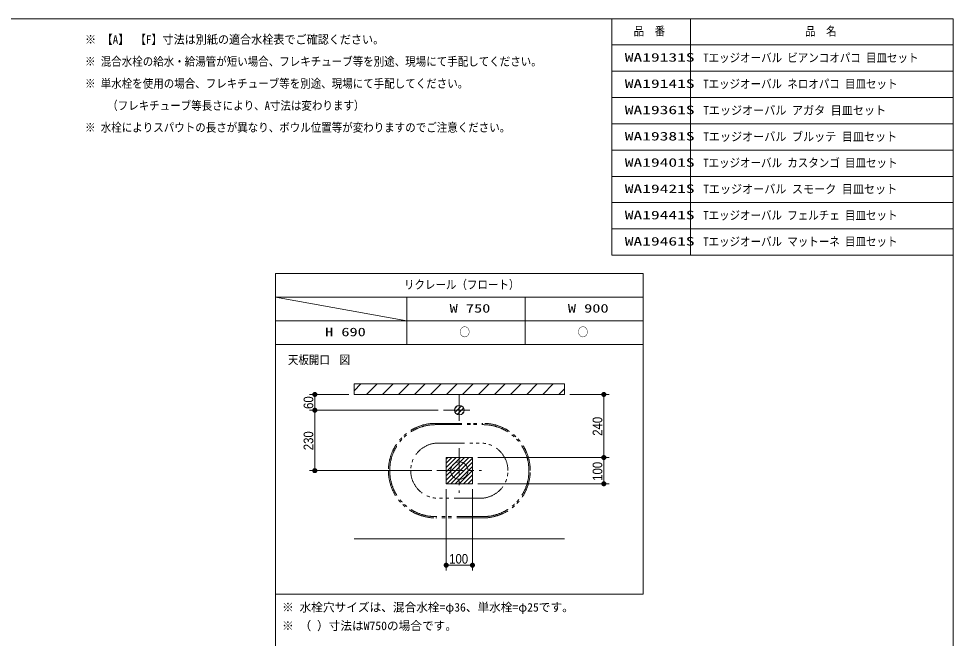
# Model space of a CAD drawing. Units: millimetres, scale not verified. Extents: x -6062 to 6062, y -3045 to 3045.
# Drawn here: x -1344 to 2212, y 412 to 2770 of the extents above; entities that cross this region are included whole.
import ezdxf
from ezdxf.enums import TextEntityAlignment as Align

# ---------------------------------------------------------------- set-up
doc = ezdxf.new("R2010")
doc.units = ezdxf.units.MM
doc.header["$LTSCALE"] = 20
doc.linetypes.add('CHAIN1', pattern=[8, 5, -1, 1, -1])
doc.linetypes.add('DOUBLE_CHAIN1', pattern=[8.8, 5, -1, 0.6, -0.6, 0.6, -1])
for name, color, linetype, lineweight in [('0-0_1図面枠', 7, 'Continuous', 9), ('0-2_2寸法-1', 7, 'Continuous', 9), ('0-3_0', 7, 'Continuous', 9), ('0-7_3一般', 7, 'Continuous', 9)]:
    doc.layers.add(name, color=color, linetype=linetype, lineweight=lineweight)
doc.styles.add('ＭＳ ゴシック', font='')
doc.styles.add('ＭＳ Ｐゴシック', font='')
doc.styles.get('ＭＳ ゴシック').set_extended_font_data('MS Gothic')
doc.styles.get('ＭＳ Ｐゴシック').set_extended_font_data('MS PGothic')

# ---------------------------------------------------------------- blocks, each defined once
blk = doc.blocks.new('グループ-2')
at = {"layer": '0-0_1図面枠'}
blk.add_lwpolyline([(-80000, 55400), (80000, 55400), (80000, -55400), (-80000, -55400)], close=True, dxfattribs=at)
blk = doc.blocks.new('図面枠')
at = {"layer": '0-0_1図面枠'}
blk.add_blockref('グループ-2', (0, 0), dxfattribs=at)
blk = doc.blocks.new('グループ-18')
at = {"layer": '0-0_1図面枠'}
for p, q in [((28400, 36000), (28400, -48600)), ((56400, 34200), (28400, 34200)), ((28400, 34200), (38400, 32400)), ((38400, 30600), (38400, 34200)), ((47400, 30600), (47400, 34200)), ((28400, 32400), (56400, 32400))]:
    blk.add_line(p, q, dxfattribs=at)
for points in [[(28400, 36000), (56400, 36000), (56400, 30600), (28400, 30600)], [(28400, 30600), (56400, 30600), (56400, 11600), (28400, 11600)]]:
    blk.add_lwpolyline(points, close=True, dxfattribs=at)
blk = doc.blocks.new('_Dot')
at = {"layer": '0-3_0'}
for p, q in [((-10, 0), (-20, 0)), ((9.78, 2), (-9.78, 2)), ((7.99, 6), (-7.99, 6)), ((9.16, -3.98), (-9.16, -3.98)), ((6, -7.98), (-6, -7.98))]:
    blk.add_line(p, q, dxfattribs=at)
for points in [[(10, 0), (9.92, 1.25), (9.69, 2.49), (9.3, 3.68), (8.76, 4.82), (8.09, 5.88), (7.29, 6.85), (6.37, 7.71), (5.36, 8.44), (4.26, 9.05), (3.09, 9.51), (1.87, 9.82), (0.63, 9.98), (-0.63, 9.98), (-1.87, 9.82), (-3.09, 9.51), (-4.26, 9.05), (-5.36, 8.44), (-6.37, 7.71), (-7.29, 6.85), (-8.09, 5.88), (-8.76, 4.82), (-9.3, 3.68), (-9.69, 2.49), (-9.92, 1.25), (-10, 0), (0, 0)], [(-10, 0), (-9.92, -1.25), (-9.69, -2.49), (-9.3, -3.68), (-8.76, -4.82), (-8.09, -5.88), (-7.29, -6.85), (-6.37, -7.71), (-5.36, -8.44), (-4.26, -9.05), (-3.09, -9.51), (-1.87, -9.82), (-0.63, -9.98), (0.63, -9.98), (1.87, -9.82), (3.09, -9.51), (4.26, -9.05), (5.36, -8.44), (6.37, -7.71), (7.29, -6.85), (8.09, -5.88), (8.76, -4.82), (9.3, -3.68), (9.69, -2.49), (9.92, -1.25), (10, 0), (0, 0)]]:
    blk.add_lwpolyline(points, close=True, dxfattribs=at)
blk = doc.blocks.new('グループ-65')
at = {"layer": '0-0_1図面枠'}
for p, q in [((60000, 55400), (60000, 37400)), ((54000, 53400), (80000, 53400)), ((54000, 51400), (80000, 51400)), ((54000, 49400), (80000, 49400)), ((54000, 47400), (80000, 47400)), ((54000, 45400), (80000, 45400)), ((54000, 43400), (80000, 43400)), ((54000, 41400), (80000, 41400)), ((54000, 39400), (80000, 39400))]:
    blk.add_line(p, q, dxfattribs=at)
blk.add_lwpolyline([(54000, 55400), (80000, 55400), (80000, 37400), (54000, 37400)], close=True, dxfattribs=at)
blk = doc.blocks.new('グループ-66')
at = {"layer": '0-0_1図面枠'}
blk.add_blockref('グループ-65', (0, 0), dxfattribs=at)
at = {"layer": '0-0_1図面枠', "style": 'ＭＳ ゴシック', "width": 0.9}
for s, p in [('品\u3000番', (55666.6, 53930.8)), ('品\u3000名', (68720.4, 53921.3))]:
    blk.add_text(s, height=650.9, dxfattribs=at).set_placement(p, align=Align.BOTTOM_LEFT)
blk = doc.blocks.new('グループ-67')
at = {"layer": '0-0_1図面枠'}
blk.add_blockref('グループ-66', (0, 0), dxfattribs=at)
at = {"layer": '0-0_1図面枠', "style": 'ＭＳ ゴシック'}
for s, width, p in [('WA19131S', 1.5, (54992.6, 51934.9)), ('Tエッジオーバル ビアンコオパコ 目皿セット', 0.9, (60972.9, 51900)), ('WA19141S', 1.5, (54992.6, 49934.9)), ('Tエッジオーバル ネロオパコ 目皿セット', 0.9, (60972.9, 49909.8)), ('WA19361S', 1.5, (54992.6, 47934.9)), ('Tエッジオーバル アガタ 目皿セット', 0.95, (60972.9, 47900)), ('WA19381S', 1.5, (54992.6, 45934.9)), ('Tエッジオーバル ブルッテ 目皿セット', 0.95, (60972.9, 45898)), ('Tエッジオーバル カスタンゴ 目皿セット', 0.9, (60972.9, 43904.1)), ('WA19401S', 1.5, (54992.6, 43934.9)), ('WA19421S', 1.5, (54992.6, 41934.9)), ('Tエッジオーバル スモーク 目皿セット', 0.95, (60972.9, 41909.8)), ('WA19441S', 1.5, (54992.6, 39934.9)), ('Tエッジオーバル フェルチェ 目皿セット', 0.9, (60972.9, 39909.8)), ('WA19461S', 1.5, (54992.6, 37934.9)), ('Tエッジオーバル マットーネ 目皿セット', 0.9, (60972.9, 37909.8))]:
    blk.add_text(s, height=650.9, dxfattribs=dict(at, width=width)).set_placement(p, align=Align.BOTTOM_LEFT)

msp = doc.modelspace()

# ---------------------------------------------------------------- linework, layer by layer
at = {"layer": '0-2_2寸法-1'}
for p, q in [((-87.5, 1340), (-237.5, 1340)), ((-217.5, 1295.01), (-217.5, 1324.99)), ((752.5, 1340), (902.5, 1340)), ((882.5, 1115.01), (882.5, 1324.99)), ((252.5, 1280), (-237.5, 1280)), ((252.5, 1280), (-237.5, 1280)), ((-217.5, 1264.99), (-217.5, 1065.01)), ((402.5, 1100), (902.5, 1100)), ((402.5, 1100), (902.5, 1100)), ((882.5, 1015.01), (882.5, 1084.99)), ((227.5, 1050), (-237.5, 1050)), ((402.5, 1000), (902.5, 1000)), ((282.5, 980), (282.5, 670)), ((382.5, 980), (382.5, 670)), ((367.49, 690), (297.51, 690))]:
    msp.add_line(p, q, dxfattribs=at)
at = {"layer": '0-7_3一般'}
for p, q in [((-67.5, 1354.24), (-41.74, 1380)), ((-20.78, 1340), (19.22, 1380)), ((40.18, 1340), (80.18, 1380)), ((101.14, 1340), (141.14, 1380)), ((162.1, 1340), (202.1, 1380)), ((223.06, 1340), (263.06, 1380)), ((284.02, 1340), (324.02, 1380)), ((344.98, 1340), (384.98, 1380)), ((405.94, 1340), (445.94, 1380)), ((466.9, 1340), (506.9, 1380)), ((527.86, 1340), (567.86, 1380)), ((588.82, 1340), (628.82, 1380)), ((649.78, 1340), (689.78, 1380)), ((710.74, 1340), (732.5, 1361.76)), ((-67.5, 1340), (732.5, 1340)), ((316.42, 1287.92), (324.58, 1296.08)), ((316.48, 1271.98), (340.52, 1296.02)), ((324.48, 1263.98), (348.52, 1288.02)), ((340.42, 1263.92), (348.58, 1272.08)), ((282.5, 1094), (288.5, 1100)), ((282.5, 1078), (304.5, 1100)), ((282.5, 1062), (320.5, 1100)), ((282.5, 1046), (336.5, 1100)), ((282.5, 1030), (352.5, 1100)), ((282.5, 1014), (368.5, 1100)), ((284.5, 1000), (382.5, 1098)), ((300.5, 1000), (382.5, 1082)), ((316.5, 1000), (382.5, 1066)), ((332.5, 1000), (382.5, 1050)), ((348.5, 1000), (382.5, 1034)), ((364.5, 1000), (382.5, 1018)), ((380.5, 1000), (382.5, 1002)), ((-67.5, 790), (732.5, 790))]:
    msp.add_line(p, q, dxfattribs=at)
at = {"layer": '0-7_3一般', "linetype": 'CHAIN1'}
for p, q in [((332.5, 1340), (332.5, 1220)), ((272.5, 1280), (392.5, 1280)), ((332.5, 1135), (332.5, 965)), ((247.5, 1050), (417.5, 1050))]:
    msp.add_line(p, q, dxfattribs=at)
at = {"layer": '0-7_3一般', "linetype": 'DOUBLE_CHAIN1'}
for p, q in [((242.5, 1230), (422.5, 1230)), ((242.5, 1225), (422.5, 1225)), ((252.5, 1155), (412.5, 1155)), ((412.5, 945), (252.5, 945)), ((422.5, 875), (242.5, 875)), ((422.5, 870), (242.5, 870))]:
    msp.add_line(p, q, dxfattribs=at)
at = {"layer": '0-7_3一般'}
for points in [[(-67.5, 1380), (732.5, 1380), (732.5, 1340), (-67.5, 1340)], [(282.5, 1100), (382.5, 1100), (382.5, 1000), (282.5, 1000)], [(282.5, 1100), (382.5, 1100), (382.5, 1000), (282.5, 1000)]]:
    msp.add_lwpolyline(points, close=True, dxfattribs=at)
for centre, radius in [((332.5, 1280), 18), ((332.5, 1280), 18), ((332.5, 1050), 33)]:
    msp.add_circle(centre, radius, dxfattribs=at)
at = {"layer": '0-7_3一般', "linetype": 'DOUBLE_CHAIN1'}
for centre, radius, start, end in [((242.5, 1050), 180, 90, 180), ((242.5, 1050), 175, 90, 180), ((422.5, 1050), 180, 0, 90), ((422.5, 1050), 175, 0, 90), ((252.5, 1050), 105, 90, 180), ((412.5, 1050), 105, 0, 90), ((242.5, 1050), 180, 180, 270), ((242.5, 1050), 175, 180, 270), ((252.5, 1050), 105, 180, 270), ((412.5, 1050), 105, 270, 0), ((422.5, 1050), 180, 270, 0), ((422.5, 1050), 175, 270, 0)]:
    msp.add_arc(centre, radius, start, end, dxfattribs=at)

# ---------------------------------------------------------------- block references
at = {"layer": '0-0_1図面枠', "xscale": 0.05, "yscale": 0.05}
for name in ['図面枠', 'グループ-67', 'グループ-18']:
    msp.add_blockref(name, (-1787.5, 0), dxfattribs=at)
at = {"layer": '0-2_2寸法-1', "xscale": 0.7503418, "yscale": 0.7503418}
for p, rotation in [((-217.5, 1340), 90), ((882.5, 1340), 90), ((-217.5, 1280), 270), ((-217.5, 1280), 90), ((882.5, 1100), 270), ((882.5, 1100), 90), ((-217.5, 1050), 270), ((882.5, 1000), 270), ((282.5, 690), 180)]:
    msp.add_blockref('_Dot', p, dxfattribs=dict(at, rotation=rotation))
msp.add_blockref('_Dot', (382.5, 690), dxfattribs=at)

# ---------------------------------------------------------------- texts
at = {"layer": '0-0_1図面枠', "style": 'ＭＳ ゴシック'}
for s, width, p in [('※ 【A】 【F】寸法は別紙の適合水栓表でご確認ください。', 0.95, (-1092.1, 2664.66)), ('※ 混合水栓の給水・給湯管が短い場合、フレキチューブ等を別途、現場にて手配してください。', 0.9, (-1092.1, 2580.96)), ('※ 単水栓を使用の場合、フレキチューブ等を別途、現場にて手配してください。', 0.9, (-1092.1, 2497.03)), ('\u3000\u3000（フレキチューブ等長さにより、A寸法は変わります）', 0.9, (-1087.5, 2413.1)), ('※ 水栓によりスパウトの長さが異なり、ボウル位置等が変わりますのでご注意ください。', 0.9, (-1092.1, 2329.78)), ('リクレール（フロート）', 0.9, (121.75, 1731.54)), ('W 750', 1.4, (295.55, 1641.74)), ('W 900', 1.4, (745.55, 1641.74)), ('H 690', 1.4, (-178.49, 1551.74)), ('○', 0.9, (332.91, 1551.25)), ('○', 0.9, (782.91, 1551.25)), ('天板開口', 0.9, (-320, 1445.64)), ('図', 0.9, (-123.27, 1445.64))]:
    msp.add_text(s, height=32.55, dxfattribs=dict(at, width=width)).set_placement(p, align=Align.BOTTOM_LEFT)
for s, p in [('※ 水栓穴サイズは、混合水栓=φ36、単水栓=φ25です。', (-342.1, 503.88)), ('※ （ ）寸法はW750の場合です。', (-342.1, 433.34))]:
    msp.add_text(s, height=32.55, dxfattribs=at).set_placement(p, align=Align.BOTTOM_LEFT)
at = {"layer": '0-2_2寸法-1', "style": 'ＭＳ Ｐゴシック', "width": 0.9}
for s, p in [('60', (-212.54, 1284.92)), ('240', (887.46, 1182.72)), ('230', (-212.54, 1127.72)), ('100', (887.46, 1011.39))]:
    msp.add_text(s, height=36.66, rotation=90, dxfattribs=at).set_placement(p, align=Align.BOTTOM_LEFT)
msp.add_text('100', height=36.66, dxfattribs=at).set_placement((293.89, 685.04), align=Align.BOTTOM_LEFT)

doc.saveas('drawing.dxf')
